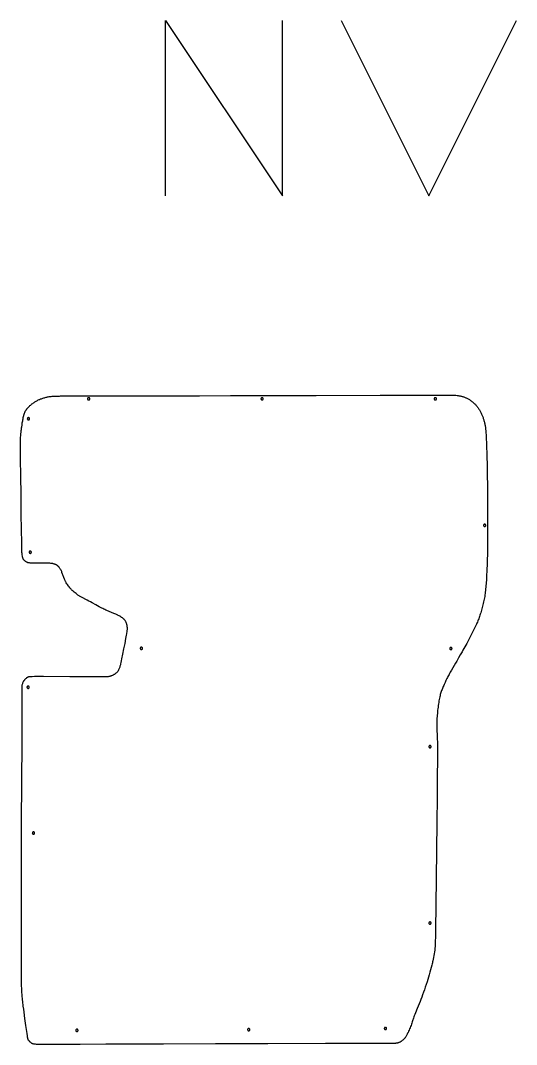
# Model space of a CAD drawing. Extents: x 631 to 4012, y 36 to 4601.
# Drawn here: x 631 to 1493, y 2821 to 4601 of the extents above; entities that cross this region are included whole.
import ezdxf

# ---------------------------------------------------------------- set-up
doc = ezdxf.new("R2010")
doc.units = 0
doc.layers.add('Default Layer', color=1, linetype='CONTINUOUS')

msp = doc.modelspace()

# ---------------------------------------------------------------- linework, layer by layer
at = {"layer": 'Default Layer'}
for points in [[(883.6, 4296), (883.6, 4600.8), (1086.8, 4296), (1086.8, 4600.8)], [(1188.4, 4600.8), (1340.8, 4296), (1493.2, 4600.8)]]:
    msp.add_lwpolyline(points, dxfattribs=at)
for points in [[(631.4, 3870.1), (631.5, 3873.2), (631.7, 3876.3), (631.9, 3879.4), (632.1, 3882.4), (632.4, 3885.5), (632.7, 3888.5), (632.9, 3890.1), (633.1, 3891.6), (633.4, 3893.1), (633.6, 3894.6), (634.1, 3897.8), (634.6, 3901.4), (634.9, 3903.2), (635.2, 3905.1), (635.5, 3907), (635.9, 3908.9), (636.3, 3910.8), (636.7, 3912.7), (637.2, 3914.5), (637.4, 3915.4), (637.7, 3916.2), (637.9, 3917.1), (638.2, 3917.9), (638.5, 3918.7), (638.8, 3919.5), (639.1, 3920.3), (639.5, 3921), (639.8, 3921.7), (640.2, 3922.3), (640.6, 3923), (641, 3923.6), (641.4, 3924.2), (641.8, 3924.8), (642.2, 3925.4), (642.7, 3926), (643.2, 3926.6), (643.7, 3927.2), (644.7, 3928.4), (645.7, 3929.5), (646.8, 3930.5), (647.9, 3931.6), (649.1, 3932.6), (650.2, 3933.5), (651.4, 3934.5), (652.6, 3935.4), (653.8, 3936.3), (655, 3937.1), (656.2, 3937.9), (657.4, 3938.7), (658.6, 3939.4), (659.9, 3940.1), (661.1, 3940.7), (662.4, 3941.4), (663.7, 3942), (665, 3942.5), (666.4, 3943.1), (667.7, 3943.6), (669.1, 3944.1), (670.4, 3944.5), (671.8, 3944.9), (673.1, 3945.3), (674.5, 3945.7), (675.8, 3946.1), (677.1, 3946.4), (678.4, 3946.7), (679.7, 3947), (681, 3947.2), (682.3, 3947.4), (683.6, 3947.6), (684.9, 3947.7), (686.2, 3947.8), (687.5, 3947.9), (688.8, 3948), (691.5, 3948.1), (694.1, 3948.2), (696.8, 3948.2), (699.4, 3948.3), (700.7, 3948.4), (703.2, 3948.4), (711.5, 3948.4), (740, 3948.5), (781.1, 3948.6), (831.1, 3948.7), (942.4, 3948.8), (996.1, 3948.9), (1043.5, 3948.9), (1091, 3949.1), (1144.9, 3949.2), (1256.4, 3949.6), (1306.5, 3949.7), (1328.4, 3949.8), (1347.6, 3949.8), (1363.6, 3949.8), (1375.9, 3949.7), (1380.6, 3949.7), (1384.1, 3949.7), (1386.5, 3949.6), (1387.2, 3949.6), (1387.7, 3949.6), (1389.9, 3949.3), (1392.1, 3949), (1393.2, 3948.8), (1394.3, 3948.6), (1395.4, 3948.4), (1396.5, 3948.2), (1397.6, 3947.9), (1398.7, 3947.6), (1399.7, 3947.3), (1400.8, 3947), (1401.9, 3946.7), (1402.9, 3946.3), (1403.9, 3945.9), (1405, 3945.4), (1406, 3945), (1407, 3944.4), (1408.1, 3943.9), (1409.2, 3943.3), (1410.2, 3942.6), (1411.3, 3942), (1412.4, 3941.2), (1413.5, 3940.5), (1414.6, 3939.7), (1415.6, 3938.9), (1416.7, 3938.1), (1417.7, 3937.3), (1418.7, 3936.4), (1419.6, 3935.5), (1420.6, 3934.6), (1421.5, 3933.7), (1422.3, 3932.8), (1423.2, 3931.8), (1424, 3930.8), (1424.8, 3929.8), (1425.6, 3928.7), (1426.4, 3927.6), (1427.1, 3926.5), (1427.9, 3925.4), (1428.6, 3924.2), (1429.2, 3923), (1429.9, 3921.8), (1430.6, 3920.6), (1431.2, 3919.4), (1431.8, 3918.2), (1432.4, 3917), (1432.9, 3915.8), (1433.5, 3914.6), (1434, 3913.3), (1434.5, 3912), (1435, 3910.8), (1435.4, 3909.5), (1435.9, 3908.1), (1436.3, 3906.8), (1436.7, 3905.5), (1437.1, 3904.1), (1437.4, 3902.8), (1437.8, 3901.4), (1438.1, 3900), (1438.4, 3898.7), (1438.6, 3897.3), (1438.9, 3895.9), (1439.1, 3894.6), (1439.2, 3893.8), (1439.4, 3892.9), (1439.6, 3890.6), (1439.8, 3887.9), (1440, 3884.6), (1440.2, 3881), (1440.4, 3877), (1440.6, 3872.7), (1440.8, 3868.2), (1441.2, 3858.8), (1441.5, 3849.3), (1441.8, 3840.1), (1442, 3831.6), (1442.1, 3827.2), (1442.2, 3821.9), (1442.3, 3815.8), (1442.4, 3809.1), (1442.5, 3794.3), (1442.6, 3778.4), (1442.7, 3762.2), (1442.8, 3746.9), (1442.8, 3733.4), (1442.8, 3722.6), (1442.7, 3703.1), (1442.7, 3692.9), (1442.6, 3682.8), (1442.5, 3673.1), (1442.3, 3664.1), (1442.2, 3659.9), (1442.1, 3656.1), (1442, 3652.6), (1441.9, 3649.5), (1441.6, 3643.5), (1441.3, 3637.3), (1441, 3631.1), (1440.8, 3628), (1440.6, 3624.9), (1440.4, 3621.8), (1440.1, 3618.8), (1439.9, 3615.9), (1439.6, 3613), (1439.3, 3610.3), (1439, 3607.6), (1438.6, 3605), (1438.3, 3602.6), (1437.9, 3600.2), (1437.4, 3597.8), (1437, 3595.3), (1436.5, 3592.9), (1435.9, 3590.4), (1435.4, 3587.9), (1434.8, 3585.5), (1434.2, 3583.1), (1433.6, 3580.7), (1432.9, 3578.3), (1432.3, 3576), (1431.6, 3573.7), (1431, 3571.5), (1430.3, 3569.3), (1429.6, 3567.3), (1429, 3565.3), (1428.3, 3563.4), (1427.5, 3561.4), (1426.8, 3559.5), (1426, 3557.5), (1425.2, 3555.6), (1424.3, 3553.7), (1423.5, 3551.8), (1422.6, 3549.8), (1420.8, 3546.1), (1419.1, 3542.4), (1415.7, 3535.5), (1414, 3532.1), (1412.2, 3528.6), (1410.4, 3525.2), (1408.5, 3521.8), (1406.7, 3518.4), (1404.9, 3515.2), (1401.6, 3509.3), (1400.1, 3506.6), (1398.6, 3503.9), (1395.5, 3498.6), (1392.4, 3493.2), (1389.3, 3487.8), (1387.1, 3483.9), (1384.8, 3480), (1380.3, 3472.1), (1378.1, 3468.2), (1377, 3466.3), (1376, 3464.4), (1375, 3462.5), (1374, 3460.7), (1373.1, 3458.9), (1372.3, 3457.2), (1370.6, 3453.8), (1369, 3450.4), (1367.4, 3447), (1366.7, 3445.3), (1365.9, 3443.6), (1365.2, 3441.8), (1364.4, 3440.1), (1363.8, 3438.4), (1363.1, 3436.6), (1362.5, 3434.8), (1361.9, 3433.1), (1361.3, 3431.3), (1360.8, 3429.5), (1360.3, 3427.6), (1359.9, 3425.5), (1359.4, 3423.3), (1358.9, 3420.9), (1358.5, 3418.5), (1358.1, 3415.9), (1357.7, 3413.2), (1357.3, 3410.5), (1356.9, 3407.8), (1356.6, 3405), (1356.2, 3402.2), (1355.9, 3399.4), (1355.7, 3396.6), (1355.4, 3393.8), (1355.2, 3391.2), (1355, 3388.5), (1355, 3387.2), (1354.9, 3385.8), (1354.8, 3382.9), (1354.8, 3379.7), (1354.8, 3376.3), (1354.9, 3372.8), (1354.9, 3369.1), (1355, 3365.4), (1355.2, 3361.5), (1355.4, 3353.5), (1355.7, 3345.5), (1355.8, 3341.5), (1355.9, 3337.6), (1355.9, 3333.8), (1356, 3330.1), (1355.9, 3324.6), (1355.9, 3315.5), (1355.6, 3288.1), (1355.2, 3251), (1354.6, 3207), (1353.4, 3110.3), (1352.9, 3063.4), (1352.4, 3021.4), (1352.3, 3017.7), (1352.3, 3013.9), (1352.2, 3006.3), (1352.1, 3002.5), (1352, 2998.9), (1352, 2997.1), (1351.9, 2995.4), (1351.8, 2993.7), (1351.6, 2992), (1351.3, 2988.9), (1351, 2985.7), (1350.6, 2982.5), (1350.1, 2979.3), (1349.6, 2976.1), (1349.1, 2972.9), (1348.5, 2969.8), (1347.8, 2966.6), (1347.5, 2965), (1347.1, 2963.3), (1346.7, 2961.5), (1346.2, 2959.5), (1345.1, 2955.5), (1344, 2951.3), (1342.8, 2947), (1341.5, 2942.6), (1340.3, 2938.4), (1339, 2934.2), (1337.7, 2930.1), (1336.2, 2925.7), (1334.7, 2921.2), (1333.1, 2916.7), (1331.5, 2912.2), (1330, 2907.8), (1328.5, 2903.7), (1327.1, 2899.9), (1326.4, 2898.1), (1325.6, 2896.2), (1324, 2892.2), (1322.4, 2888.1), (1320.7, 2884.1), (1317.7, 2876.8), (1316.5, 2873.8), (1315.6, 2871.4), (1314.8, 2869.3), (1314.1, 2867.2), (1312.7, 2862.9), (1312, 2860.8), (1311.3, 2858.7), (1310.6, 2856.7), (1309.9, 2854.7), (1309.1, 2852.7), (1308.3, 2850.6), (1307.4, 2848.5), (1306.5, 2846.4), (1305.6, 2844.4), (1304.8, 2842.6), (1304, 2841), (1303.4, 2839.6), (1302.1, 2837.3), (1301.4, 2836.1), (1300.7, 2834.9), (1300, 2833.8), (1299.6, 2833.3), (1299.2, 2832.7), (1298.8, 2832.2), (1298.4, 2831.7), (1298, 2831.2), (1297.5, 2830.7), (1297, 2830.3), (1296.5, 2829.8), (1295.9, 2829.3), (1295.4, 2828.8), (1294.8, 2828.4), (1294.1, 2827.9), (1293.5, 2827.5), (1292.8, 2827), (1292.2, 2826.6), (1291.5, 2826.2), (1290.9, 2825.8), (1290.2, 2825.5), (1289.6, 2825.2), (1288.9, 2824.9), (1288.3, 2824.6), (1287.7, 2824.4), (1287.1, 2824.2), (1286.5, 2824), (1285.8, 2823.9), (1285.2, 2823.8), (1284.6, 2823.7), (1284, 2823.6), (1283.3, 2823.6), (1282.7, 2823.5), (1281.4, 2823.5), (1280.1, 2823.5), (1278.8, 2823.5), (1277.6, 2823.4), (1274.7, 2823.4), (1267.6, 2823.3), (1242.5, 2823.2), (1161.1, 2823), (1061.1, 2822.7), (970.4, 2822.5), (879.7, 2822.1), (779.8, 2821.8), (735, 2821.6), (698.3, 2821.5), (673.2, 2821.5), (666.1, 2821.5), (664.1, 2821.5), (663.2, 2821.5), (661.8, 2821.6), (660.4, 2821.6), (659, 2821.7), (657.6, 2821.8), (657, 2821.8), (656.3, 2821.9), (655.6, 2822), (654.9, 2822.1), (654.3, 2822.3), (653.7, 2822.4), (653.1, 2822.7), (652.5, 2822.9), (651.9, 2823.2), (651.3, 2823.5), (650.8, 2823.8), (650.2, 2824.2), (649.7, 2824.6), (649.2, 2825), (648.7, 2825.4), (648.2, 2825.8), (647.7, 2826.3), (647.2, 2826.7), (646.8, 2827.2), (646.4, 2827.7), (646, 2828.2), (645.6, 2828.7), (645.3, 2829.2), (645, 2829.7), (644.7, 2830.2), (644.5, 2830.7), (644.3, 2831.3), (644.1, 2831.8), (644, 2832.4), (643.9, 2832.9), (643.7, 2833.5), (643.7, 2834.1), (643.5, 2835.3), (643.4, 2836.5), (643.3, 2837.6), (643.1, 2838.8), (642.8, 2840.8), (642.3, 2844.3), (640.9, 2854.5), (639.2, 2866.6), (637.7, 2877.7), (637, 2883), (636.3, 2888.3), (635.9, 2890.9), (635.6, 2893.6), (635.3, 2896.2), (635, 2898.9), (634.8, 2901.7), (634.5, 2904.9), (634.2, 2908.3), (634, 2911.9), (633.7, 2915.7), (633.5, 2919.4), (633.3, 2923.1), (633.2, 2926.6), (633.1, 2929.2), (633.1, 2933.3), (633.1, 2938.9), (633.1, 2945.7), (633.1, 2962.3), (633.1, 2981.9), (633.2, 3025), (633.2, 3046), (633.2, 3064.7), (633.2, 3207.2), (634.6, 3346.8), (634.6, 3360.3), (634.5, 3375.6), (634.3, 3407.2), (634.2, 3421.4), (634.2, 3427.7), (634.2, 3433.2), (634.2, 3437.9), (634.2, 3441.5), (634.3, 3444), (634.4, 3444.8), (634.4, 3445.3), (634.6, 3446.4), (634.9, 3447.5), (635.2, 3448.6), (635.6, 3449.8), (636, 3450.8), (636.3, 3451.4), (636.5, 3451.9), (636.8, 3452.4), (637.1, 3452.9), (637.3, 3453.4), (637.6, 3453.9), (637.9, 3454.3), (638.3, 3454.8), (638.7, 3455.3), (639.1, 3455.7), (639.5, 3456.2), (639.9, 3456.6), (640.7, 3457.5), (641.6, 3458.3), (642.5, 3459), (642.9, 3459.3), (643.2, 3459.6), (643.6, 3459.8), (643.9, 3460), (644.3, 3460.2), (644.6, 3460.3), (645, 3460.4), (645.3, 3460.6), (646, 3460.7), (646.8, 3460.9), (647.5, 3461), (648.3, 3461.1), (649.8, 3461.2), (650.3, 3461.2), (651.6, 3461.2), (656, 3461.3), (671.3, 3461.3), (716.9, 3461.2), (741.2, 3461.1), (762.6, 3461.1), (771.2, 3461.1), (778, 3461.1), (782.5, 3461.2), (783.7, 3461.2), (784.3, 3461.2), (785.2, 3461.4), (786.1, 3461.5), (787, 3461.7), (787.8, 3462), (788.7, 3462.3), (789.5, 3462.5), (790.3, 3462.9), (791.2, 3463.2), (792, 3463.5), (792.8, 3463.9), (793.6, 3464.3), (794.3, 3464.7), (795.1, 3465.1), (795.8, 3465.6), (796.6, 3466.1), (797.2, 3466.6), (797.9, 3467.2), (798.5, 3467.8), (799.2, 3468.5), (799.8, 3469.2), (800.3, 3469.9), (800.9, 3470.7), (801.4, 3471.4), (801.9, 3472.2), (802.1, 3472.6), (802.3, 3473.1), (802.8, 3474.2), (803.3, 3475.4), (803.8, 3476.6), (804.3, 3478), (804.8, 3479.4), (805.3, 3480.7), (805.7, 3482), (805.9, 3483.1), (806.4, 3485.2), (807, 3488), (807.7, 3491.4), (809.4, 3499.7), (811.2, 3509.1), (813.1, 3518.4), (814.7, 3526.7), (815.8, 3533), (816.2, 3535), (816.4, 3536.1), (816.7, 3538.6), (816.9, 3539.9), (817, 3541.3), (817.1, 3542.5), (817.1, 3543.8), (817.1, 3544.9), (817.1, 3545.4), (817.1, 3546), (817, 3546.9), (816.9, 3547.9), (816.7, 3548.9), (816.5, 3549.9), (816.3, 3550.9), (816, 3551.8), (815.7, 3552.8), (815.4, 3553.7), (815, 3554.6), (814.6, 3555.4), (814.2, 3556.3), (813.7, 3557.2), (813.2, 3558), (812.6, 3558.8), (812, 3559.5), (811.7, 3559.9), (811.4, 3560.3), (811, 3560.6), (810.6, 3561), (810.1, 3561.4), (809.6, 3561.8), (808.4, 3562.7), (807, 3563.6), (805.6, 3564.6), (804.1, 3565.5), (802.7, 3566.3), (801.3, 3567.1), (800.5, 3567.5), (799.5, 3568), (798.2, 3568.5), (796.8, 3569.2), (793.4, 3570.6), (789.7, 3572.2), (785.6, 3573.8), (781.6, 3575.5), (779.7, 3576.4), (777.8, 3577.2), (776, 3578), (774.4, 3578.8), (772.8, 3579.6), (771.3, 3580.4), (768.2, 3582), (765.1, 3583.7), (762.1, 3585.3), (756, 3588.8), (753, 3590.5), (749.9, 3592.1), (747.5, 3593.4), (745, 3594.7), (740, 3597.4), (737.5, 3598.7), (735.2, 3600), (734.2, 3600.6), (733.1, 3601.2), (732.2, 3601.8), (731.3, 3602.4), (729.6, 3603.6), (727.9, 3604.9), (726.2, 3606.2), (724.5, 3607.6), (722.9, 3609), (721.4, 3610.4), (720.7, 3611.1), (720, 3611.8), (719.3, 3612.5), (718.7, 3613.1), (718.1, 3613.8), (717.5, 3614.5), (716.8, 3615.2), (716.3, 3616), (715.1, 3617.5), (714, 3619.1), (712.9, 3620.6), (711.9, 3622.1), (711, 3623.5), (710.3, 3624.9), (709.9, 3625.6), (709.6, 3626.2), (709.3, 3626.9), (709, 3627.6), (708.4, 3628.9), (707.8, 3630.3), (706.8, 3633.1), (706.3, 3634.5), (705.7, 3635.9), (705.2, 3637.3), (704.6, 3638.8), (703.5, 3641.7), (703, 3643.2), (702.4, 3644.5), (702.1, 3645.2), (701.8, 3645.8), (701.5, 3646.3), (701.2, 3646.8), (700.6, 3647.8), (699.9, 3648.8), (699.2, 3649.8), (698.4, 3650.8), (697.6, 3651.7), (697.2, 3652.1), (696.8, 3652.5), (696.4, 3652.9), (696, 3653.2), (695.6, 3653.6), (695.2, 3653.9), (694.8, 3654.1), (694.3, 3654.4), (693.9, 3654.7), (693.5, 3654.9), (692.6, 3655.3), (691.7, 3655.7), (690.8, 3656.1), (689.8, 3656.4), (688.9, 3656.7), (687.9, 3656.9), (687.4, 3657), (686.8, 3657.1), (686.2, 3657.2), (685.6, 3657.3), (684.1, 3657.4), (682.6, 3657.6), (681, 3657.7), (679.3, 3657.7), (676.2, 3657.9), (675.3, 3657.9), (674.1, 3657.9), (671, 3657.9), (663, 3657.9), (658.9, 3657.8), (655.3, 3657.8), (652.5, 3657.8), (651.5, 3657.8), (650.8, 3657.9), (648.9, 3658), (648, 3658.1), (647, 3658.2), (646.1, 3658.3), (645.6, 3658.4), (645.1, 3658.5), (644.7, 3658.6), (644.2, 3658.7), (643.8, 3658.9), (643.3, 3659.1), (642.9, 3659.3), (642.4, 3659.5), (642, 3659.8), (641.5, 3660.1), (641, 3660.4), (640.6, 3660.7), (640.1, 3661), (639.6, 3661.4), (639.2, 3661.7), (638.7, 3662.1), (638.3, 3662.5), (637.9, 3662.9), (637.5, 3663.3), (637.1, 3663.7), (636.8, 3664.1), (636.5, 3664.5), (636.3, 3665), (636, 3665.4), (635.8, 3665.9), (635.6, 3666.3), (635.5, 3666.8), (635.3, 3667.3), (635.2, 3667.8), (635.1, 3668.2), (634.9, 3669.2), (634.7, 3670.3), (634.4, 3672.3), (634.3, 3672.8), (634.2, 3673.4), (634.1, 3674.8), (634, 3676.5), (633.9, 3678.3), (633.8, 3682.1), (633.6, 3685.7), (633.5, 3694.6), (633.2, 3715.3), (632.8, 3743.9), (632.4, 3776.5), (631.9, 3809.4), (631.6, 3838.5), (631.5, 3850.5), (631.4, 3860.1), (631.4, 3866.8), (631.4, 3868.9), (631.4, 3870.1)], [(749.8, 3941.4), (750, 3941.4), (750.2, 3941.5), (750.4, 3941.5), (750.6, 3941.6), (750.8, 3941.7), (750.9, 3941.8), (751.1, 3941.9), (751.2, 3942), (751.4, 3942.1), (751.5, 3942.3), (751.6, 3942.5), (751.7, 3942.6), (751.7, 3942.8), (751.8, 3943), (751.8, 3943.2), (751.8, 3943.4), (751.8, 3943.6), (751.8, 3943.8), (751.7, 3944), (751.7, 3944.2), (751.6, 3944.4), (751.5, 3944.5), (751.4, 3944.7), (751.2, 3944.8), (751.1, 3945), (750.9, 3945.1), (750.8, 3945.2), (750.6, 3945.3), (750.4, 3945.3), (750.2, 3945.4), (750, 3945.4), (749.8, 3945.4), (749.6, 3945.4), (749.4, 3945.4), (749.2, 3945.3), (749, 3945.3), (748.9, 3945.2), (748.7, 3945.1), (748.6, 3945), (748.4, 3944.8), (748.3, 3944.7), (748.2, 3944.5), (748.1, 3944.4), (748, 3944.2), (747.9, 3944), (747.9, 3943.8), (747.8, 3943.6), (747.8, 3943.4), (747.8, 3943.2), (747.9, 3943), (747.9, 3942.8), (748, 3942.6), (748.1, 3942.5), (748.2, 3942.3), (748.3, 3942.1), (748.4, 3942), (748.6, 3941.9), (748.7, 3941.8), (748.9, 3941.7), (749, 3941.6), (749.2, 3941.5), (749.4, 3941.5), (749.6, 3941.4), (749.8, 3941.4)], [(1051.2, 3941.4), (1051.4, 3941.4), (1051.6, 3941.5), (1051.8, 3941.5), (1052, 3941.6), (1052.1, 3941.7), (1052.3, 3941.8), (1052.5, 3941.9), (1052.6, 3942), (1052.7, 3942.1), (1052.9, 3942.3), (1053, 3942.5), (1053, 3942.6), (1053.1, 3942.8), (1053.2, 3943), (1053.2, 3943.2), (1053.2, 3943.4), (1053.2, 3943.6), (1053.2, 3943.8), (1053.1, 3944), (1053, 3944.2), (1053, 3944.4), (1052.9, 3944.5), (1052.7, 3944.7), (1052.6, 3944.8), (1052.5, 3945), (1052.3, 3945.1), (1052.1, 3945.2), (1052, 3945.3), (1051.8, 3945.3), (1051.6, 3945.4), (1051.4, 3945.4), (1051.2, 3945.4), (1051, 3945.4), (1050.8, 3945.4), (1050.6, 3945.3), (1050.4, 3945.3), (1050.2, 3945.2), (1050.1, 3945.1), (1049.9, 3945), (1049.8, 3944.8), (1049.6, 3944.7), (1049.5, 3944.5), (1049.4, 3944.4), (1049.4, 3944.2), (1049.3, 3944), (1049.2, 3943.8), (1049.2, 3943.6), (1049.2, 3943.4), (1049.2, 3943.2), (1049.2, 3943), (1049.3, 3942.8), (1049.4, 3942.6), (1049.4, 3942.5), (1049.5, 3942.3), (1049.6, 3942.1), (1049.8, 3942), (1049.9, 3941.9), (1050.1, 3941.8), (1050.2, 3941.7), (1050.4, 3941.6), (1050.6, 3941.5), (1050.8, 3941.5), (1051, 3941.4), (1051.2, 3941.4)], [(1352.2, 3941.4), (1352.4, 3941.4), (1352.6, 3941.5), (1352.8, 3941.5), (1352.9, 3941.6), (1353.1, 3941.7), (1353.3, 3941.8), (1353.4, 3941.9), (1353.6, 3942), (1353.7, 3942.1), (1353.8, 3942.3), (1353.9, 3942.5), (1354, 3942.6), (1354.1, 3942.8), (1354.1, 3943), (1354.1, 3943.2), (1354.2, 3943.4), (1354.1, 3943.6), (1354.1, 3943.8), (1354.1, 3944), (1354, 3944.2), (1353.9, 3944.4), (1353.8, 3944.5), (1353.7, 3944.7), (1353.6, 3944.8), (1353.4, 3945), (1353.3, 3945.1), (1353.1, 3945.2), (1352.9, 3945.3), (1352.8, 3945.3), (1352.6, 3945.4), (1352.4, 3945.4), (1352.2, 3945.4), (1352, 3945.4), (1351.8, 3945.4), (1351.6, 3945.3), (1351.4, 3945.3), (1351.2, 3945.2), (1351, 3945.1), (1350.9, 3945), (1350.7, 3944.8), (1350.6, 3944.7), (1350.5, 3944.5), (1350.4, 3944.4), (1350.3, 3944.2), (1350.2, 3944), (1350.2, 3943.8), (1350.2, 3943.6), (1350.2, 3943.4), (1350.2, 3943.2), (1350.2, 3943), (1350.2, 3942.8), (1350.3, 3942.6), (1350.4, 3942.5), (1350.5, 3942.3), (1350.6, 3942.1), (1350.7, 3942), (1350.9, 3941.9), (1351, 3941.8), (1351.2, 3941.7), (1351.4, 3941.6), (1351.6, 3941.5), (1351.8, 3941.5), (1352, 3941.4), (1352.2, 3941.4)], [(645.2, 3906.7), (645.4, 3906.7), (645.6, 3906.8), (645.8, 3906.8), (646, 3906.9), (646.2, 3907), (646.3, 3907.1), (646.5, 3907.2), (646.6, 3907.3), (646.8, 3907.5), (646.9, 3907.6), (647, 3907.8), (647.1, 3908), (647.1, 3908.1), (647.2, 3908.3), (647.2, 3908.5), (647.2, 3908.7), (647.2, 3908.9), (647.2, 3909.1), (647.1, 3909.3), (647.1, 3909.5), (647, 3909.7), (646.9, 3909.9), (646.8, 3910), (646.6, 3910.1), (646.5, 3910.3), (646.3, 3910.4), (646.2, 3910.5), (646, 3910.6), (645.8, 3910.6), (645.6, 3910.7), (645.4, 3910.7), (645.2, 3910.7), (645, 3910.7), (644.8, 3910.7), (644.6, 3910.6), (644.4, 3910.6), (644.3, 3910.5), (644.1, 3910.4), (644, 3910.3), (643.8, 3910.1), (643.7, 3910), (643.6, 3909.9), (643.5, 3909.7), (643.4, 3909.5), (643.3, 3909.3), (643.3, 3909.1), (643.2, 3908.9), (643.2, 3908.7), (643.2, 3908.5), (643.3, 3908.3), (643.3, 3908.1), (643.4, 3908), (643.5, 3907.8), (643.6, 3907.6), (643.7, 3907.5), (643.8, 3907.3), (644, 3907.2), (644.1, 3907.1), (644.3, 3907), (644.4, 3906.9), (644.6, 3906.8), (644.8, 3906.8), (645, 3906.7), (645.2, 3906.7)], [(1438, 3721.5), (1438.2, 3721.5), (1438.4, 3721.6), (1438.6, 3721.6), (1438.7, 3721.7), (1438.9, 3721.8), (1439.1, 3721.9), (1439.2, 3722), (1439.4, 3722.1), (1439.5, 3722.3), (1439.6, 3722.4), (1439.7, 3722.6), (1439.8, 3722.8), (1439.9, 3722.9), (1439.9, 3723.1), (1440, 3723.3), (1440, 3723.5), (1440, 3723.7), (1439.9, 3723.9), (1439.9, 3724.1), (1439.8, 3724.3), (1439.7, 3724.5), (1439.6, 3724.7), (1439.5, 3724.8), (1439.4, 3724.9), (1439.2, 3725.1), (1439.1, 3725.2), (1438.9, 3725.3), (1438.7, 3725.4), (1438.6, 3725.4), (1438.4, 3725.5), (1438.2, 3725.5), (1438, 3725.5), (1437.8, 3725.5), (1437.6, 3725.5), (1437.4, 3725.4), (1437.2, 3725.4), (1437, 3725.3), (1436.8, 3725.2), (1436.7, 3725.1), (1436.5, 3724.9), (1436.4, 3724.8), (1436.3, 3724.7), (1436.2, 3724.5), (1436.1, 3724.3), (1436.1, 3724.1), (1436, 3723.9), (1436, 3723.7), (1436, 3723.5), (1436, 3723.3), (1436, 3723.1), (1436.1, 3722.9), (1436.1, 3722.8), (1436.2, 3722.6), (1436.3, 3722.4), (1436.4, 3722.3), (1436.5, 3722.1), (1436.7, 3722), (1436.8, 3721.9), (1437, 3721.8), (1437.2, 3721.7), (1437.4, 3721.6), (1437.6, 3721.6), (1437.8, 3721.5), (1438, 3721.5)], [(650.4, 3676.9), (650.4, 3677.1), (650.3, 3677.3), (650.3, 3677.5), (650.2, 3677.7), (650.1, 3677.9), (650, 3678.1), (649.9, 3678.2), (649.8, 3678.4), (649.6, 3678.5), (649.5, 3678.6), (649.3, 3678.7), (649.2, 3678.8), (649, 3678.8), (648.8, 3678.9), (648.6, 3678.9), (648.4, 3678.9), (648.2, 3678.9), (648, 3678.9), (647.8, 3678.8), (647.6, 3678.8), (647.4, 3678.7), (647.3, 3678.6), (647.1, 3678.5), (647, 3678.4), (646.8, 3678.2), (646.7, 3678.1), (646.6, 3677.9), (646.5, 3677.7), (646.5, 3677.5), (646.4, 3677.3), (646.4, 3677.1), (646.4, 3676.9), (646.4, 3676.7), (646.4, 3676.5), (646.5, 3676.3), (646.5, 3676.2), (646.6, 3676), (646.7, 3675.8), (646.8, 3675.7), (647, 3675.5), (647.1, 3675.4), (647.3, 3675.3), (647.4, 3675.2), (647.6, 3675.1), (647.8, 3675), (648, 3675), (648.2, 3674.9), (648.4, 3674.9), (648.6, 3674.9), (648.8, 3675), (649, 3675), (649.2, 3675.1), (649.3, 3675.2), (649.5, 3675.3), (649.6, 3675.4), (649.8, 3675.5), (649.9, 3675.7), (650, 3675.8), (650.1, 3676), (650.2, 3676.2), (650.3, 3676.3), (650.3, 3676.5), (650.4, 3676.7), (650.4, 3676.9)], [(841.4, 3507.8), (841.6, 3507.8), (841.8, 3507.9), (842, 3507.9), (842.2, 3508), (842.4, 3508.1), (842.5, 3508.2), (842.7, 3508.3), (842.8, 3508.4), (843, 3508.5), (843.1, 3508.7), (843.2, 3508.9), (843.3, 3509), (843.3, 3509.2), (843.4, 3509.4), (843.4, 3509.6), (843.4, 3509.8), (843.4, 3510), (843.4, 3510.2), (843.3, 3510.4), (843.3, 3510.6), (843.2, 3510.8), (843.1, 3510.9), (843, 3511.1), (842.8, 3511.2), (842.7, 3511.4), (842.5, 3511.5), (842.4, 3511.6), (842.2, 3511.7), (842, 3511.7), (841.8, 3511.8), (841.6, 3511.8), (841.4, 3511.8), (841.2, 3511.8), (841, 3511.8), (840.8, 3511.7), (840.6, 3511.7), (840.5, 3511.6), (840.3, 3511.5), (840.2, 3511.4), (840, 3511.2), (839.9, 3511.1), (839.8, 3510.9), (839.7, 3510.8), (839.6, 3510.6), (839.5, 3510.4), (839.5, 3510.2), (839.4, 3510), (839.4, 3509.8), (839.4, 3509.6), (839.5, 3509.4), (839.5, 3509.2), (839.6, 3509), (839.7, 3508.9), (839.8, 3508.7), (839.9, 3508.5), (840, 3508.4), (840.2, 3508.3), (840.3, 3508.2), (840.5, 3508.1), (840.6, 3508), (840.8, 3507.9), (841, 3507.9), (841.2, 3507.8), (841.4, 3507.8)], [(1379.2, 3507.5), (1379.4, 3507.6), (1379.6, 3507.6), (1379.8, 3507.6), (1379.9, 3507.7), (1380.1, 3507.8), (1380.3, 3507.9), (1380.4, 3508), (1380.6, 3508.1), (1380.7, 3508.3), (1380.8, 3508.4), (1380.9, 3508.6), (1381, 3508.8), (1381.1, 3508.9), (1381.1, 3509.1), (1381.2, 3509.3), (1381.2, 3509.5), (1381.2, 3509.7), (1381.1, 3509.9), (1381.1, 3510.1), (1381, 3510.3), (1380.9, 3510.5), (1380.8, 3510.7), (1380.7, 3510.8), (1380.6, 3511), (1380.4, 3511.1), (1380.3, 3511.2), (1380.1, 3511.3), (1379.9, 3511.4), (1379.8, 3511.5), (1379.6, 3511.5), (1379.4, 3511.5), (1379.2, 3511.5), (1379, 3511.5), (1378.8, 3511.5), (1378.6, 3511.5), (1378.4, 3511.4), (1378.2, 3511.3), (1378.1, 3511.2), (1377.9, 3511.1), (1377.8, 3511), (1377.6, 3510.8), (1377.5, 3510.7), (1377.4, 3510.5), (1377.3, 3510.3), (1377.3, 3510.1), (1377.2, 3509.9), (1377.2, 3509.7), (1377.2, 3509.5), (1377.2, 3509.3), (1377.2, 3509.1), (1377.3, 3508.9), (1377.3, 3508.8), (1377.4, 3508.6), (1377.5, 3508.4), (1377.6, 3508.3), (1377.8, 3508.1), (1377.9, 3508), (1378.1, 3507.9), (1378.2, 3507.8), (1378.4, 3507.7), (1378.6, 3507.6), (1378.8, 3507.6), (1379, 3507.6), (1379.2, 3507.5)], [(644.7, 3440.3), (644.9, 3440.3), (645.1, 3440.3), (645.3, 3440.4), (645.4, 3440.4), (645.6, 3440.5), (645.8, 3440.6), (645.9, 3440.7), (646.1, 3440.9), (646.2, 3441), (646.3, 3441.2), (646.4, 3441.3), (646.5, 3441.5), (646.6, 3441.7), (646.6, 3441.9), (646.7, 3442.1), (646.7, 3442.3), (646.7, 3442.5), (646.6, 3442.7), (646.6, 3442.9), (646.5, 3443.1), (646.4, 3443.2), (646.3, 3443.4), (646.2, 3443.5), (646.1, 3443.7), (645.9, 3443.8), (645.8, 3443.9), (645.6, 3444), (645.4, 3444.1), (645.3, 3444.2), (645.1, 3444.2), (644.9, 3444.3), (644.7, 3444.3), (644.5, 3444.3), (644.3, 3444.2), (644.1, 3444.2), (643.9, 3444.1), (643.7, 3444), (643.5, 3443.9), (643.4, 3443.8), (643.3, 3443.7), (643.1, 3443.5), (643, 3443.4), (642.9, 3443.2), (642.8, 3443.1), (642.8, 3442.9), (642.7, 3442.7), (642.7, 3442.5), (642.7, 3442.3), (642.7, 3442.1), (642.7, 3441.9), (642.8, 3441.7), (642.8, 3441.5), (642.9, 3441.3), (643, 3441.2), (643.1, 3441), (643.3, 3440.9), (643.4, 3440.7), (643.5, 3440.6), (643.7, 3440.5), (643.9, 3440.4), (644.1, 3440.4), (644.3, 3440.3), (644.5, 3440.3), (644.7, 3440.3)], [(1342.9, 3337), (1343.1, 3337), (1343.3, 3337.1), (1343.5, 3337.1), (1343.6, 3337.2), (1343.8, 3337.3), (1344, 3337.4), (1344.1, 3337.5), (1344.3, 3337.6), (1344.4, 3337.7), (1344.5, 3337.9), (1344.6, 3338.1), (1344.7, 3338.2), (1344.8, 3338.4), (1344.8, 3338.6), (1344.9, 3338.8), (1344.9, 3339), (1344.9, 3339.2), (1344.8, 3339.4), (1344.8, 3339.6), (1344.7, 3339.8), (1344.6, 3340), (1344.5, 3340.1), (1344.4, 3340.3), (1344.3, 3340.4), (1344.1, 3340.6), (1344, 3340.7), (1343.8, 3340.8), (1343.6, 3340.9), (1343.5, 3340.9), (1343.3, 3341), (1343.1, 3341), (1342.9, 3341), (1342.7, 3341), (1342.5, 3341), (1342.3, 3340.9), (1342.1, 3340.9), (1341.9, 3340.8), (1341.8, 3340.7), (1341.6, 3340.6), (1341.5, 3340.4), (1341.3, 3340.3), (1341.2, 3340.1), (1341.1, 3340), (1341, 3339.8), (1341, 3339.6), (1340.9, 3339.4), (1340.9, 3339.2), (1340.9, 3339), (1340.9, 3338.8), (1340.9, 3338.6), (1341, 3338.4), (1341, 3338.2), (1341.1, 3338.1), (1341.2, 3337.9), (1341.3, 3337.7), (1341.5, 3337.6), (1341.6, 3337.5), (1341.8, 3337.4), (1341.9, 3337.3), (1342.1, 3337.2), (1342.3, 3337.1), (1342.5, 3337.1), (1342.7, 3337), (1342.9, 3337)], [(653.9, 3187), (654.2, 3187), (654.4, 3187), (654.5, 3187.1), (654.7, 3187.1), (654.9, 3187.2), (655.1, 3187.3), (655.2, 3187.4), (655.4, 3187.6), (655.5, 3187.7), (655.6, 3187.9), (655.7, 3188), (655.8, 3188.2), (655.9, 3188.4), (655.9, 3188.6), (655.9, 3188.8), (655.9, 3189), (655.9, 3189.2), (655.9, 3189.4), (655.9, 3189.6), (655.8, 3189.8), (655.7, 3189.9), (655.6, 3190.1), (655.5, 3190.3), (655.4, 3190.4), (655.2, 3190.5), (655.1, 3190.6), (654.9, 3190.7), (654.7, 3190.8), (654.5, 3190.9), (654.4, 3191), (654.2, 3191), (653.9, 3191), (653.7, 3191), (653.5, 3191), (653.4, 3190.9), (653.2, 3190.8), (653, 3190.7), (652.8, 3190.6), (652.7, 3190.5), (652.5, 3190.4), (652.4, 3190.3), (652.3, 3190.1), (652.2, 3189.9), (652.1, 3189.8), (652, 3189.6), (652, 3189.4), (652, 3189.2), (651.9, 3189), (652, 3188.8), (652, 3188.6), (652, 3188.4), (652.1, 3188.2), (652.2, 3188), (652.3, 3187.9), (652.4, 3187.7), (652.5, 3187.6), (652.7, 3187.4), (652.8, 3187.3), (653, 3187.2), (653.2, 3187.1), (653.4, 3187.1), (653.5, 3187), (653.7, 3187), (653.9, 3187)], [(1342.9, 3030.4), (1343.1, 3030.4), (1343.3, 3030.4), (1343.5, 3030.5), (1343.6, 3030.6), (1343.8, 3030.6), (1344, 3030.7), (1344.1, 3030.9), (1344.3, 3031), (1344.4, 3031.1), (1344.5, 3031.3), (1344.6, 3031.5), (1344.7, 3031.6), (1344.8, 3031.8), (1344.8, 3032), (1344.9, 3032.2), (1344.9, 3032.4), (1344.9, 3032.6), (1344.8, 3032.8), (1344.8, 3033), (1344.7, 3033.2), (1344.6, 3033.4), (1344.5, 3033.5), (1344.4, 3033.7), (1344.3, 3033.8), (1344.1, 3034), (1344, 3034.1), (1343.8, 3034.2), (1343.6, 3034.3), (1343.5, 3034.3), (1343.3, 3034.4), (1343.1, 3034.4), (1342.9, 3034.4), (1342.7, 3034.4), (1342.5, 3034.4), (1342.3, 3034.3), (1342.1, 3034.3), (1341.9, 3034.2), (1341.8, 3034.1), (1341.6, 3034), (1341.5, 3033.8), (1341.3, 3033.7), (1341.2, 3033.5), (1341.1, 3033.4), (1341, 3033.2), (1341, 3033), (1340.9, 3032.8), (1340.9, 3032.6), (1340.9, 3032.4), (1340.9, 3032.2), (1340.9, 3032), (1341, 3031.8), (1341, 3031.6), (1341.1, 3031.5), (1341.2, 3031.3), (1341.3, 3031.1), (1341.5, 3031), (1341.6, 3030.9), (1341.8, 3030.7), (1341.9, 3030.6), (1342.1, 3030.6), (1342.3, 3030.5), (1342.5, 3030.4), (1342.7, 3030.4), (1342.9, 3030.4)], [(729.5, 2844), (729.7, 2844), (729.9, 2844.1), (730.1, 2844.1), (730.2, 2844.2), (730.4, 2844.3), (730.6, 2844.4), (730.7, 2844.5), (730.9, 2844.6), (731, 2844.8), (731.1, 2844.9), (731.2, 2845.1), (731.3, 2845.3), (731.4, 2845.4), (731.4, 2845.6), (731.5, 2845.8), (731.5, 2846), (731.5, 2846.2), (731.4, 2846.4), (731.4, 2846.6), (731.3, 2846.8), (731.2, 2847), (731.1, 2847.1), (731, 2847.3), (730.9, 2847.4), (730.7, 2847.6), (730.6, 2847.7), (730.4, 2847.8), (730.2, 2847.9), (730.1, 2847.9), (729.9, 2848), (729.7, 2848), (729.5, 2848), (729.3, 2848), (729.1, 2848), (728.9, 2847.9), (728.7, 2847.9), (728.5, 2847.8), (728.3, 2847.7), (728.2, 2847.6), (728, 2847.4), (727.9, 2847.3), (727.8, 2847.1), (727.7, 2847), (727.6, 2846.8), (727.6, 2846.6), (727.5, 2846.4), (727.5, 2846.2), (727.5, 2846), (727.5, 2845.8), (727.5, 2845.6), (727.6, 2845.4), (727.6, 2845.3), (727.7, 2845.1), (727.8, 2844.9), (727.9, 2844.8), (728, 2844.6), (728.2, 2844.5), (728.3, 2844.4), (728.5, 2844.3), (728.7, 2844.2), (728.9, 2844.1), (729.1, 2844.1), (729.3, 2844), (729.5, 2844)], [(1027.9, 2845.3), (1028.1, 2845.3), (1028.3, 2845.3), (1028.5, 2845.4), (1028.7, 2845.5), (1028.9, 2845.5), (1029, 2845.6), (1029.2, 2845.8), (1029.3, 2845.9), (1029.4, 2846), (1029.6, 2846.2), (1029.7, 2846.4), (1029.7, 2846.5), (1029.8, 2846.7), (1029.9, 2846.9), (1029.9, 2847.1), (1029.9, 2847.3), (1029.9, 2847.5), (1029.9, 2847.7), (1029.8, 2847.9), (1029.7, 2848.1), (1029.7, 2848.3), (1029.6, 2848.4), (1029.4, 2848.6), (1029.3, 2848.7), (1029.2, 2848.8), (1029, 2849), (1028.9, 2849.1), (1028.7, 2849.1), (1028.5, 2849.2), (1028.3, 2849.3), (1028.1, 2849.3), (1027.9, 2849.3), (1027.7, 2849.3), (1027.5, 2849.3), (1027.3, 2849.2), (1027.1, 2849.1), (1026.9, 2849.1), (1026.8, 2849), (1026.6, 2848.8), (1026.5, 2848.7), (1026.4, 2848.6), (1026.2, 2848.4), (1026.1, 2848.3), (1026.1, 2848.1), (1026, 2847.9), (1025.9, 2847.7), (1025.9, 2847.5), (1025.9, 2847.3), (1025.9, 2847.1), (1025.9, 2846.9), (1026, 2846.7), (1026.1, 2846.5), (1026.1, 2846.4), (1026.2, 2846.2), (1026.4, 2846), (1026.5, 2845.9), (1026.6, 2845.8), (1026.8, 2845.6), (1026.9, 2845.5), (1027.1, 2845.5), (1027.3, 2845.4), (1027.5, 2845.3), (1027.7, 2845.3), (1027.9, 2845.3)], [(1265.5, 2847.4), (1265.7, 2847.4), (1265.9, 2847.4), (1266.1, 2847.5), (1266.3, 2847.5), (1266.5, 2847.6), (1266.6, 2847.7), (1266.8, 2847.8), (1266.9, 2848), (1267.1, 2848.1), (1267.2, 2848.3), (1267.3, 2848.4), (1267.4, 2848.6), (1267.4, 2848.8), (1267.5, 2849), (1267.5, 2849.2), (1267.5, 2849.4), (1267.5, 2849.6), (1267.5, 2849.8), (1267.4, 2850), (1267.4, 2850.2), (1267.3, 2850.3), (1267.2, 2850.5), (1267.1, 2850.7), (1266.9, 2850.8), (1266.8, 2850.9), (1266.6, 2851), (1266.5, 2851.1), (1266.3, 2851.2), (1266.1, 2851.3), (1265.9, 2851.3), (1265.7, 2851.4), (1265.5, 2851.4), (1265.3, 2851.4), (1265.1, 2851.3), (1264.9, 2851.3), (1264.7, 2851.2), (1264.6, 2851.1), (1264.4, 2851), (1264.3, 2850.9), (1264.1, 2850.8), (1264, 2850.7), (1263.9, 2850.5), (1263.8, 2850.3), (1263.7, 2850.2), (1263.6, 2850), (1263.6, 2849.8), (1263.5, 2849.6), (1263.5, 2849.4), (1263.5, 2849.2), (1263.6, 2849), (1263.6, 2848.8), (1263.7, 2848.6), (1263.8, 2848.4), (1263.9, 2848.3), (1264, 2848.1), (1264.1, 2848), (1264.3, 2847.8), (1264.4, 2847.7), (1264.6, 2847.6), (1264.7, 2847.5), (1264.9, 2847.5), (1265.1, 2847.4), (1265.3, 2847.4), (1265.5, 2847.4)]]:
    msp.add_lwpolyline(points, close=True, dxfattribs=at)

doc.saveas('drawing.dxf')
